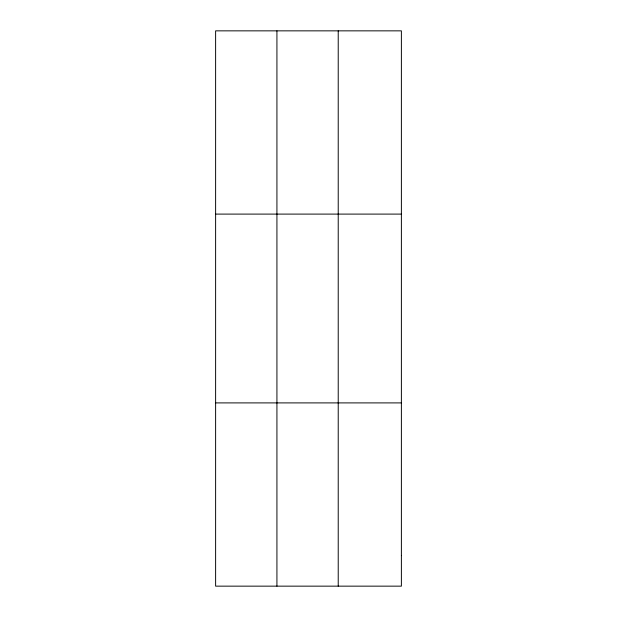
<?xml version="1.0" encoding="UTF-8"?>
<svg xmlns="http://www.w3.org/2000/svg" width="617" height="617" viewBox="0 0 617 617"><rect width="100%" height="100%" fill="white"/><g stroke="black" fill="none" stroke-linecap="round" stroke-linejoin="round"><path stroke-width="0.93" d="M276.925 586.15L276.925 30.85M338.224 586.15L338.224 30.85M215.618 214.099L401.382 214.099M215.618 402.901L401.382 402.901M401.382 555.608L401.382 586.15L215.618 586.15L215.618 30.85L401.382 30.85L401.382 555.608"/></g></svg>
